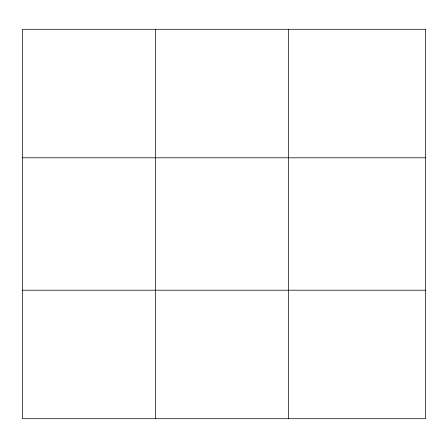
<?xml version="1.0" encoding="UTF-8"?>
<svg xmlns="http://www.w3.org/2000/svg" width="448" height="448" viewBox="0 0 448 448"><rect width="100%" height="100%" fill="white"/><g stroke="black" fill="none" stroke-linecap="round" stroke-linejoin="round"><path stroke-width="0.67" d="M155.456 418.712L155.456 29.288M288.512 418.712L288.512 29.288M22.4 157.797L425.6 157.797M22.4 290.203L425.6 290.203M425.6 29.288L425.6 418.712L22.4 418.712L22.4 29.288L425.6 29.288"/></g></svg>
